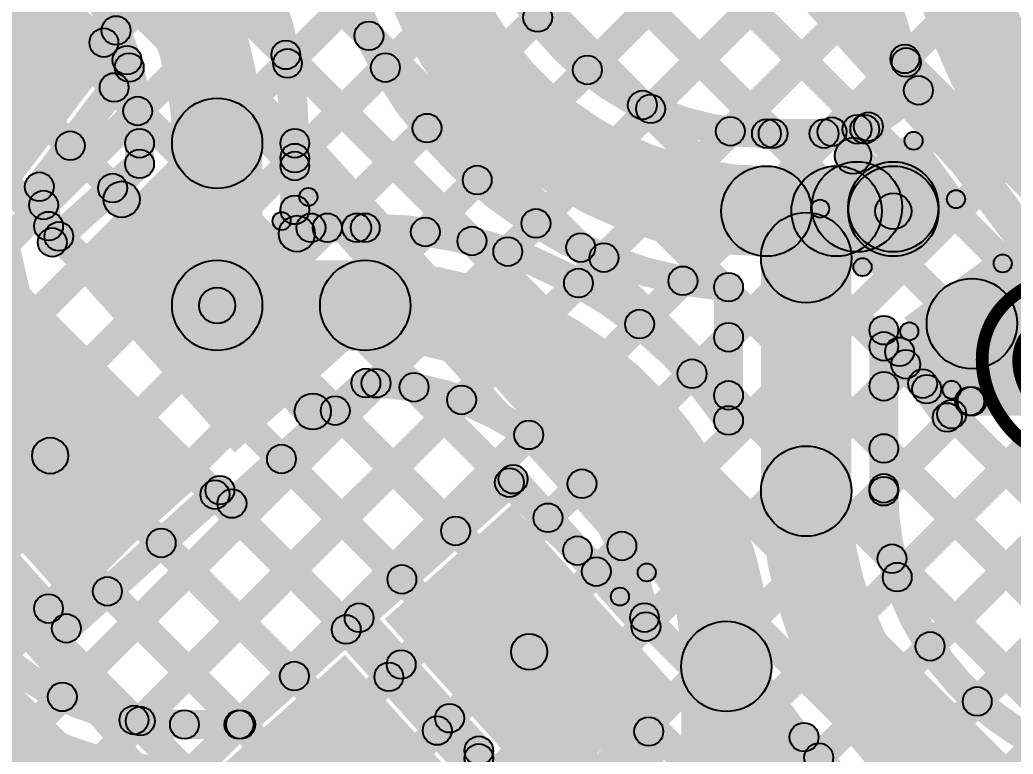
# Model space of a CAD drawing. Header units: millimetres. Extents: x -2.17 to 2.17, y -2.17 to 2.17.
# Drawn here: x 0.7483 to 1.0233, y 0.6659 to 0.8693 of the extents above; entities that cross this region are included whole.
import ezdxf

# ---------------------------------------------------------------- set-up
doc = ezdxf.new("R2010")
doc.units = ezdxf.units.MM
doc.header["$MEASUREMENT"] = 0
for name, color, linetype in [('BottomLayer', 5, 'Continuous'), ('Mechanical2', 216, 'Continuous'), ('TopLayer', 1, 'Continuous'), ('TopOverlay', 2, 'Continuous'), ('TopPaste', 8, 'Continuous'), ('TopSolder', 216, 'Continuous')]:
    doc.layers.add(name, color=color, linetype=linetype)

# ---------------------------------------------------------------- blocks, each defined once
blk = doc.blocks.new('C__0402_25')
at = {"layer": 'TopLayer'}
for points in [[(-0.0275, -0.0125), (-0.0275, 0.0125), (-0.0095, 0.0125), (-0.0095, -0.0125)], [(0.0095, -0.0125), (0.0095, 0.0125), (0.0275, 0.0125), (0.0275, -0.0125)]]:
    blk.add_hatch(color=1, dxfattribs=at).paths.add_polyline_path(points)
at = {"layer": 'TopOverlay'}
h = blk.add_hatch(color=2, dxfattribs=at)
edge = h.paths.add_edge_path()
edge.add_arc((-0.031, 0.016), 0.0025, 0, 360)
h = blk.add_hatch(color=2, dxfattribs=at)
edge = h.paths.add_edge_path()
edge.add_arc((-0.031, 0.016), 0.0025, 0, 360)
for points in [[(-0.031, 0.0135), (-0.031, 0.0185), (-0.011, 0.0185), (-0.011, 0.0135)], [(0.011, 0.0135), (0.011, 0.0185), (0.031, 0.0185), (0.031, 0.0135)], [(-0.0285, -0.016), (-0.0335, -0.016), (-0.0335, 0.016), (-0.0285, 0.016)], [(0.0335, -0.016), (0.0285, -0.016), (0.0285, 0.016), (0.0335, 0.016)], [(-0.031, -0.0185), (-0.031, -0.0135), (-0.011, -0.0135), (-0.011, -0.0185)], [(0.011, -0.0185), (0.011, -0.0135), (0.031, -0.0135), (0.031, -0.0185)]]:
    blk.add_hatch(color=2, dxfattribs=at).paths.add_polyline_path(points)
h = blk.add_hatch(color=2, dxfattribs=at)
edge = h.paths.add_edge_path()
edge.add_arc((-0.011, 0.016), 0.0025, 0, 360)
h = blk.add_hatch(color=2, dxfattribs=at)
edge = h.paths.add_edge_path()
edge.add_arc((0.011, 0.016), 0.0025, 0, 360)
h = blk.add_hatch(color=2, dxfattribs=at)
edge = h.paths.add_edge_path()
edge.add_arc((0.031, 0.016), 0.0025, 0, 360)
h = blk.add_hatch(color=2, dxfattribs=at)
edge = h.paths.add_edge_path()
edge.add_arc((0.031, 0.016), 0.0025, 0, 360)
h = blk.add_hatch(color=2, dxfattribs=at)
edge = h.paths.add_edge_path()
edge.add_arc((-0.031, -0.016), 0.0025, 0, 360)
h = blk.add_hatch(color=2, dxfattribs=at)
edge = h.paths.add_edge_path()
edge.add_arc((-0.031, -0.016), 0.0025, 0, 360)
h = blk.add_hatch(color=2, dxfattribs=at)
edge = h.paths.add_edge_path()
edge.add_arc((-0.011, -0.016), 0.0025, 0, 360)
h = blk.add_hatch(color=2, dxfattribs=at)
edge = h.paths.add_edge_path()
edge.add_arc((0.011, -0.016), 0.0025, 0, 360)
h = blk.add_hatch(color=2, dxfattribs=at)
edge = h.paths.add_edge_path()
edge.add_arc((0.031, -0.016), 0.0025, 0, 360)
h = blk.add_hatch(color=2, dxfattribs=at)
edge = h.paths.add_edge_path()
edge.add_arc((0.031, -0.016), 0.0025, 0, 360)
at = {"layer": 'TopPaste'}
for points in [[(-0.0275, -0.0125), (-0.0275, 0.0125), (-0.0095, 0.0125), (-0.0095, -0.0125)], [(0.0095, -0.0125), (0.0095, 0.0125), (0.0275, 0.0125), (0.0275, -0.0125)]]:
    blk.add_hatch(color=8, dxfattribs=at).paths.add_polyline_path(points)
at = {"layer": 'TopSolder'}
for points in [[(-0.02986, -0.01486), (-0.02986, 0.01486), (-0.00714, 0.01486), (-0.00714, -0.01486)], [(0.00714, -0.01486), (0.00714, 0.01486), (0.02986, 0.01486), (0.02986, -0.01486)]]:
    blk.add_hatch(color=216, dxfattribs=at).paths.add_polyline_path(points)
at = {"layer": 'TopOverlay'}
for centre in [(-0.031, 0.016), (-0.031, 0.016), (-0.011, 0.016), (0.011, 0.016), (0.031, 0.016), (0.031, 0.016), (-0.031, -0.016), (-0.031, -0.016), (-0.011, -0.016), (0.011, -0.016), (0.031, -0.016), (0.031, -0.016)]:
    blk.add_circle(centre, 0.0025, dxfattribs=at)
blk = doc.blocks.new('WS2812B_M____234')
at = {"layer": 'TopLayer'}
for points in [[(-0.09409, 0.05079), (-0.03504, 0.05079), (-0.03504, 0.01142), (-0.09409, 0.01142)], [(0.03504, 0.05079), (0.09409, 0.05079), (0.09409, 0.01142), (0.03504, 0.01142)], [(-0.09409, -0.01142), (-0.03504, -0.01142), (-0.03504, -0.05079), (-0.09409, -0.05079)], [(0.03504, -0.01142), (0.09409, -0.01142), (0.09409, -0.05079), (0.03504, -0.05079)]]:
    blk.add_hatch(color=1, dxfattribs=at).paths.add_polyline_path(points)
at = {"layer": 'TopOverlay'}
for points in [[(0.07, 0.0725), (0.07, 0.0675), (-0.07, 0.0675), (-0.07, 0.0725)], [(-0.0725, -0.06), (-0.0675, -0.06), (-0.0675, -0.07), (-0.0725, -0.07)], [(0.0675, -0.06), (0.0725, -0.06), (0.0725, -0.07), (0.0675, -0.07)], [(0.07, -0.0675), (0.07, -0.0725), (-0.07, -0.0725), (-0.07, -0.0675)]]:
    blk.add_hatch(color=2, dxfattribs=at).paths.add_polyline_path(points)
h = blk.add_hatch(color=2, dxfattribs=at)
edge = h.paths.add_edge_path()
edge.add_arc((-0.07, -0.06), 0.0025, 0, 360)
h = blk.add_hatch(color=2, dxfattribs=at)
edge = h.paths.add_edge_path()
edge.add_arc((0.07, -0.06), 0.0025, 0, 360)
h = blk.add_hatch(color=2, dxfattribs=at)
edge = h.paths.add_edge_path()
edge.add_arc((-0.07, -0.07), 0.0025, 0, 360)
h = blk.add_hatch(color=2, dxfattribs=at)
edge = h.paths.add_edge_path()
edge.add_arc((-0.07, -0.07), 0.0025, 0, 360)
h = blk.add_hatch(color=2, dxfattribs=at)
edge = h.paths.add_edge_path()
edge.add_arc((0.07, -0.07), 0.0025, 0, 360)
h = blk.add_hatch(color=2, dxfattribs=at)
edge = h.paths.add_edge_path()
edge.add_arc((0.07, -0.07), 0.0025, 0, 360)
at = {"layer": 'TopPaste'}
for points in [[(-0.09409, 0.05079), (-0.03504, 0.05079), (-0.03504, 0.01142), (-0.09409, 0.01142)], [(0.03504, 0.05079), (0.09409, 0.05079), (0.09409, 0.01142), (0.03504, 0.01142)], [(-0.09409, -0.01142), (-0.03504, -0.01142), (-0.03504, -0.05079), (-0.09409, -0.05079)], [(0.03504, -0.01142), (0.09409, -0.01142), (0.09409, -0.05079), (0.03504, -0.05079)]]:
    blk.add_hatch(color=8, dxfattribs=at).paths.add_polyline_path(points)
at = {"layer": 'TopSolder'}
for points in [[(-0.09809, 0.05479), (-0.03104, 0.05479), (-0.03104, 0.00742), (-0.09809, 0.00742)], [(0.03104, 0.05479), (0.09809, 0.05479), (0.09809, 0.00742), (0.03104, 0.00742)], [(-0.09809, -0.00742), (-0.03104, -0.00742), (-0.03104, -0.05479), (-0.09809, -0.05479)], [(0.03104, -0.00742), (0.09809, -0.00742), (0.09809, -0.05479), (0.03104, -0.05479)]]:
    blk.add_hatch(color=216, dxfattribs=at).paths.add_polyline_path(points)
at = {"layer": 'TopOverlay'}
for centre in [(-0.07, -0.06), (0.07, -0.06), (-0.07, -0.07), (-0.07, -0.07), (0.07, -0.07), (0.07, -0.07)]:
    blk.add_circle(centre, 0.0025, dxfattribs=at)
blk = doc.blocks.new('WS2812B_M____235')
at = {"layer": 'TopLayer'}
blk.add_hatch(color=1, dxfattribs=at).paths.add_polyline_path([(-0.09409, -0.01142), (-0.03504, -0.01142), (-0.03504, -0.05079), (-0.09409, -0.05079)])
at = {"layer": 'TopPaste'}
blk.add_hatch(color=8, dxfattribs=at).paths.add_polyline_path([(-0.09409, -0.01142), (-0.03504, -0.01142), (-0.03504, -0.05079), (-0.09409, -0.05079)])
at = {"layer": 'TopSolder'}
blk.add_hatch(color=216, dxfattribs=at).paths.add_polyline_path([(-0.09809, -0.00742), (-0.03104, -0.00742), (-0.03104, -0.05479), (-0.09809, -0.05479)])

msp = doc.modelspace()

# ---------------------------------------------------------------- hatches: boundary and pattern name
at = {"layer": 'BottomLayer'}
for points in [[(0.24117, 1.63266), (0.24683, 1.63831), (1.29092, 0.59422), (1.28527, 0.58856)], [(0.24117, 1.60437), (0.24683, 1.61003), (1.26264, 0.59422), (1.25698, 0.58856)], [(0.24117, 1.57609), (0.24683, 1.58174), (1.23436, 0.59422), (1.2287, 0.58856)], [(0.24117, 1.5478), (0.24683, 1.55346), (1.20607, 0.59422), (1.20041, 0.58856)], [(0.24117, 1.51952), (0.24683, 1.52518), (1.17779, 0.59422), (1.17213, 0.58856)], [(0.61089, 0.72494), (0.60523, 0.73059), (1.39961, 1.52497), (1.40527, 1.51931)], [(0.6327, 0.71846), (0.62704, 0.72412), (1.41407, 1.51115), (1.41973, 1.50549)], [(0.24117, 1.49124), (0.24683, 1.49689), (1.1495, 0.59422), (1.14385, 0.58856)], [(0.65047, 0.70795), (0.64481, 0.71361), (1.42853, 1.49732), (1.43419, 1.49166)], [(0.66491, 0.6941), (0.65925, 0.69976), (1.44299, 1.4835), (1.44865, 1.47784)], [(0.24117, 1.46295), (0.24683, 1.46861), (1.12122, 0.59422), (1.11556, 0.58856)], [(0.67607, 0.67698), (0.67041, 0.68263), (1.45745, 1.46967), (1.4631, 1.46401)], [(0.68338, 0.65601), (0.67773, 0.66167), (1.47191, 1.45585), (1.47756, 1.45019)], [(0.68338, 0.65601), (0.67773, 0.66167), (1.47191, 1.45585), (1.47756, 1.45019)], [(0.68242, 0.62676), (0.67676, 0.63242), (1.48637, 1.44202), (1.49202, 1.43636)], [(0.24601, 1.42983), (0.25166, 1.43549), (1.09293, 0.59422), (1.08728, 0.58856)], [(0.6725, 0.58856), (0.66685, 0.59422), (1.50083, 1.4282), (1.50648, 1.42254)], [(0.70079, 0.58856), (0.69513, 0.59422), (1.51528, 1.41437), (1.52094, 1.40871)], [(0.24159, 1.40597), (0.24724, 1.41162), (1.06465, 0.59422), (1.05899, 0.58856)], [(0.21556, 1.40371), (0.22122, 1.40936), (1.03637, 0.59422), (1.03071, 0.58856)], [(0.18867, 1.40231), (0.19433, 1.40797), (1.00808, 0.59422), (1.00242, 0.58856)], [(0.72907, 0.58856), (0.72342, 0.59422), (1.52974, 1.40055), (1.5354, 1.39489)], [(0.75736, 0.58856), (0.7517, 0.59422), (1.5442, 1.38672), (1.54986, 1.38106)], [(0.18867, 1.37403), (0.19433, 1.37969), (0.9798, 0.59422), (0.97414, 0.58856)], [(0.78564, 0.58856), (0.77998, 0.59422), (1.55785, 1.37208), (1.5635, 1.36642)], [(0.81393, 0.58856), (0.80827, 0.59422), (1.57027, 1.35622), (1.57593, 1.35056)], [(0.18867, 1.34575), (0.19433, 1.3514), (0.95151, 0.59422), (0.94586, 0.58856)], [(0.84221, 0.58856), (0.83655, 0.59422), (1.5827, 1.34036), (1.58835, 1.3347)], [(0.18867, 1.31746), (0.19433, 1.32312), (0.92323, 0.59422), (0.91757, 0.58856)], [(0.87049, 0.58856), (0.86484, 0.59422), (1.59512, 1.3245), (1.60078, 1.31884)], [(0.89878, 0.58856), (0.89312, 0.59422), (1.60755, 1.30864), (1.6132, 1.30298)], [(0.18867, 1.28918), (0.19433, 1.29483), (0.89494, 0.59422), (0.88929, 0.58856)], [(0.92706, 0.58856), (0.92141, 0.59422), (1.61997, 1.29278), (1.62563, 1.28713)], [(0.95535, 0.58856), (0.94969, 0.59422), (1.63239, 1.27692), (1.63805, 1.27127)], [(0.18867, 1.26089), (0.19433, 1.26655), (0.86666, 0.59422), (0.861, 0.58856)], [(0.46356, 0.95772), (0.46922, 0.96337), (0.83838, 0.59422), (0.83272, 0.58856)]]:
    msp.add_hatch(color=5, dxfattribs=at).paths.add_polyline_path(points)
at = {"layer": 'TopLayer'}
for points in [[(0.79295, 0.91117), (0.79861, 0.91683), (0.84774, 0.86769), (0.84209, 0.86204)], [(0.71537, 0.90027), (0.72018, 0.90666), (0.78036, 0.86131), (0.77555, 0.85493)], [(0.89447, 0.8671), (0.88882, 0.87276), (0.91544, 0.89938), (0.92109, 0.89372)], [(0.89447, 0.8671), (0.88882, 0.87276), (0.91544, 0.89938), (0.92109, 0.89372)], [(0.90825, 0.85259), (0.90259, 0.85825), (0.94372, 0.89938), (0.94938, 0.89372)], [(0.92575, 0.84181), (0.92009, 0.84746), (0.9726, 0.89998), (0.97826, 0.89432)], [(0.92354, 0.89372), (0.9292, 0.89938), (0.98605, 0.84252), (0.98039, 0.83687)], [(0.95182, 0.89372), (0.95748, 0.89938), (0.99653, 0.86033), (0.99087, 0.85467)], [(0.89673, 0.89224), (0.90239, 0.8979), (0.95968, 0.84061), (0.95402, 0.83495)], [(0.88158, 0.87911), (0.88724, 0.88477), (0.92348, 0.84852), (0.91783, 0.84286)], [(0.94782, 0.83559), (0.94216, 0.84125), (0.98404, 0.88313), (0.9897, 0.87747)], [(0.8252, 0.8544), (0.81955, 0.86006), (0.83775, 0.87825), (0.8434, 0.8726)], [(0.77436, 0.86013), (0.76871, 0.86578), (0.77209, 0.86917), (0.77775, 0.86351)], [(0.81909, 0.85675), (0.82474, 0.86241), (0.87629, 0.81086), (0.87063, 0.8052)], [(0.97598, 0.83546), (0.97032, 0.84112), (0.99049, 0.86129), (0.99615, 0.85564)], [(0.72641, 0.85624), (0.73615, 0.85851), (0.76155, 0.7497), (0.75181, 0.74742)], [(0.75686, 0.82065), (0.75047, 0.82547), (0.77536, 0.85849), (0.78175, 0.85367)], [(0.82724, 0.82815), (0.82158, 0.83381), (0.84665, 0.85888), (0.85231, 0.85322)], [(0.77155, 0.84772), (0.77721, 0.85337), (0.78373, 0.84686), (0.77807, 0.8412)], [(0.98458, 0.83574), (0.97988, 0.84221), (0.99473, 0.853), (0.99943, 0.84653)], [(0.75768, 0.81516), (0.75202, 0.82082), (0.77807, 0.84686), (0.78373, 0.84121)], [(0.83623, 0.80886), (0.83057, 0.81451), (0.85818, 0.84212), (0.86384, 0.83646)], [(0.83623, 0.80886), (0.83057, 0.81451), (0.85818, 0.84212), (0.86384, 0.83646)], [(0.955, 0.83378), (0.955, 0.84178), (0.97094, 0.84178), (0.97094, 0.83378)], [(0.7594, 0.83159), (0.76506, 0.83724), (0.77678, 0.82551), (0.77113, 0.81986)], [(0.78541, 0.8294), (0.77741, 0.8294), (0.77741, 0.83509), (0.78541, 0.83509)], [(0.81541, 0.79018), (0.79041, 0.79018), (0.79041, 0.83509), (0.81541, 0.83509)], [(0.82841, 0.81665), (0.82041, 0.81665), (0.82041, 0.83509), (0.82841, 0.83509)], [(0.97491, 0.82871), (0.983, 0.83459), (0.99417, 0.81922), (0.98608, 0.81334)], [(0.75994, 0.80468), (0.75459, 0.81063), (0.77873, 0.83237), (0.78409, 0.82642)], [(0.82158, 0.82597), (0.82724, 0.83163), (0.84436, 0.81451), (0.8387, 0.80886)], [(0.955, 0.80378), (0.955, 0.82878), (0.97441, 0.82878), (0.97441, 0.80378)], [(0.97441, 0.80378), (0.97441, 0.82878), (0.99013, 0.82878), (0.99013, 0.80378)], [(0.98009, 0.80498), (0.98009, 0.82998), (0.99013, 0.82998), (0.99013, 0.80498)], [(0.86337, 0.80771), (0.85771, 0.81337), (0.87208, 0.82774), (0.87774, 0.82208)], [(0.74977, 0.82215), (0.75756, 0.82397), (0.76116, 0.80857), (0.75337, 0.80675)], [(0.77275, 0.81621), (0.78018, 0.8229), (0.80663, 0.79353), (0.79919, 0.78684)], [(0.82144, 0.81397), (0.82738, 0.81932), (0.83185, 0.81436), (0.82591, 0.80901)], [(0.75339, 0.80931), (0.75905, 0.81497), (0.7619, 0.81211), (0.75624, 0.80646)], [(0.82888, 0.80768), (0.82888, 0.81568), (0.8439, 0.81568), (0.8439, 0.80768)], [(0.88621, 0.80226), (0.88055, 0.80792), (0.88835, 0.81572), (0.89401, 0.81006)], [(0.80626, 0.78647), (0.79956, 0.7939), (0.82162, 0.81376), (0.82832, 0.80633)], [(0.90076, 0.80337), (0.90641, 0.80902), (0.94733, 0.76811), (0.94167, 0.76245)], [(0.90577, 0.79354), (0.90011, 0.7992), (0.90717, 0.80625), (0.91282, 0.8006)], [(0.9785, 0.73872), (0.9535, 0.73872), (0.9535, 0.80339), (0.9785, 0.80339)], [(0.80291, 0.77768), (0.80291, 0.80268), (0.8439, 0.80268), (0.8439, 0.77768)], [(0.92269, 0.78218), (0.91703, 0.78784), (0.92903, 0.79983), (0.93469, 0.79418)], [(1.01187, 0.77265), (1.01187, 0.79765), (1.12746, 0.79765), (1.12746, 0.77265)], [(0.9485, 0.75831), (0.9405, 0.75831), (0.9405, 0.79524), (0.9485, 0.79524)], [(0.79919, 0.78684), (0.80663, 0.79353), (0.83307, 0.76415), (0.82564, 0.75746)], [(0.93722, 0.76843), (0.93157, 0.77409), (0.94167, 0.78419), (0.94733, 0.77853)], [(0.98426, 0.78097), (0.99074, 0.78567), (0.99508, 0.77969), (0.98861, 0.77499)], [(0.9915, 0.73872), (0.9835, 0.73872), (0.9835, 0.78332), (0.9915, 0.78332)], [(0.98467, 0.77602), (0.99033, 0.78168), (1.0022, 0.7698), (0.99654, 0.76415)], [(0.99033, 0.76496), (0.98467, 0.77062), (0.99075, 0.7767), (0.9964, 0.77104)], [(0.76286, 0.67892), (0.75721, 0.68458), (0.84408, 0.77145), (0.84974, 0.7658)], [(0.80968, 0.73232), (0.80433, 0.73827), (0.84141, 0.77166), (0.84676, 0.76571)], [(0.85459, 0.76468), (0.86024, 0.77034), (0.88665, 0.74394), (0.88099, 0.73828)], [(0.99502, 0.76617), (1.00149, 0.77087), (1.0083, 0.7615), (1.00182, 0.7568)], [(1.01187, 0.75965), (1.01187, 0.76765), (1.1159, 0.76765), (1.1159, 0.75965)], [(0.78445, 0.67222), (0.77879, 0.67788), (0.86775, 0.76684), (0.87341, 0.76118)], [(0.99033, 0.73668), (0.98467, 0.74234), (1.00882, 0.76648), (1.01447, 0.76082)], [(0.99402, 0.71209), (0.98837, 0.71775), (1.0371, 0.76648), (1.04276, 0.76082)], [(1.00314, 0.69292), (0.99748, 0.69858), (1.06538, 0.76648), (1.07104, 0.76082)], [(1.00741, 0.75591), (1.00271, 0.76238), (1.00892, 0.7669), (1.01362, 0.76042)], [(1.01617, 0.67767), (1.01052, 0.68333), (1.09367, 0.76648), (1.09933, 0.76082)], [(0.83277, 0.75822), (0.83843, 0.76387), (0.87176, 0.73054), (0.86611, 0.72488)], [(1.00347, 0.75722), (1.00913, 0.76288), (1.10813, 0.66387), (1.10247, 0.65822)], [(0.81178, 0.67127), (0.80612, 0.67692), (0.88634, 0.75714), (0.892, 0.75149)], [(0.71238, 0.74891), (0.71833, 0.75427), (0.76412, 0.70341), (0.75817, 0.69806)], [(0.98467, 0.74774), (0.99033, 0.75339), (1.08067, 0.66305), (1.07501, 0.6574)], [(0.81789, 0.74481), (0.82354, 0.75047), (0.85688, 0.71714), (0.85122, 0.71148)], [(0.8449, 0.70068), (0.83954, 0.70663), (0.88218, 0.74502), (0.88753, 0.73907)], [(0.88188, 0.73937), (0.88783, 0.74472), (0.92459, 0.70389), (0.91865, 0.69853)], [(0.89731, 0.72852), (0.89166, 0.73418), (0.90109, 0.74361), (0.90675, 0.73795)], [(0.71377, 0.73579), (0.71943, 0.74145), (0.7827, 0.67818), (0.77704, 0.67252)], [(0.76382, 0.69776), (0.75847, 0.70371), (0.80098, 0.74199), (0.80633, 0.73604)], [(0.79946, 0.73495), (0.80512, 0.74061), (0.87819, 0.66754), (0.87254, 0.66188)], [(0.80068, 0.73634), (0.80663, 0.74169), (0.80998, 0.73797), (0.80403, 0.73262)], [(0.78458, 0.72155), (0.79024, 0.72721), (0.82711, 0.69033), (0.82146, 0.68468)], [(0.91072, 0.71364), (0.90506, 0.71929), (0.91213, 0.72637), (0.91779, 0.72071)], [(0.89985, 0.71942), (0.90551, 0.72507), (0.92406, 0.70653), (0.9184, 0.70087)], [(0.98693, 0.71719), (0.99259, 0.72285), (1.05012, 0.66531), (1.04447, 0.65966)], [(0.7697, 0.70815), (0.77535, 0.71381), (0.81223, 0.67693), (0.80657, 0.67128)], [(0.74572, 0.69006), (0.74006, 0.69571), (0.75339, 0.70904), (0.75904, 0.70338)], [(0.83925, 0.70098), (0.84519, 0.70633), (0.87833, 0.66953), (0.87239, 0.66417)], [(0.81207, 0.67112), (0.80671, 0.67707), (0.83595, 0.70339), (0.8413, 0.69745)], [(0.83565, 0.69774), (0.8416, 0.7031), (0.87834, 0.66229), (0.8724, 0.65694)], [(0.85327, 0.68447), (0.84761, 0.69013), (0.85103, 0.69355), (0.85669, 0.6879)], [(0.88432, 0.69421), (0.89432, 0.69423), (0.89449, 0.58179), (0.88449, 0.58177)], [(0.9564, 0.61194), (0.9314, 0.61194), (0.9314, 0.69018), (0.9564, 0.69018)], [(0.79385, 0.6701), (0.79385, 0.6781), (0.80939, 0.6781), (0.80939, 0.6701)], [(0.86667, 0.66959), (0.86101, 0.67525), (0.86444, 0.67867), (0.87009, 0.67301)], [(0.90606, 0.65206), (0.9007, 0.65801), (0.91972, 0.67513), (0.92508, 0.66919)], [(0.9264, 0.64979), (0.9184, 0.64979), (0.9184, 0.67216), (0.9264, 0.67216)], [(0.9694, 0.64263), (0.9614, 0.64263), (0.9614, 0.67059), (0.9694, 0.67059)], [(0.87136, 0.66684), (0.87936, 0.66686), (0.87937, 0.65962), (0.87137, 0.65961)], [(0.96823, 0.65801), (0.96257, 0.66367), (0.96665, 0.66775), (0.97231, 0.66209)]]:
    msp.add_hatch(color=1, dxfattribs=at).paths.add_polyline_path(points)
h = msp.add_hatch(color=1, dxfattribs=at)
edge = h.paths.add_edge_path()
edge.add_arc((0.89165, 0.86993), 0.004, 0, 360)
h = msp.add_hatch(color=1, dxfattribs=at)
edge = h.paths.add_edge_path()
edge.add_arc((0.89165, 0.86993), 0.004, 0, 360)
h = msp.add_hatch(color=1, dxfattribs=at)
edge = h.paths.add_edge_path()
edge.add_arc((0.77492, 0.86634), 0.004, 0, 360)
h = msp.add_hatch(color=1, dxfattribs=at)
edge = h.paths.add_edge_path()
edge.add_arc((0.77154, 0.86296), 0.004, 0, 360)
h = msp.add_hatch(color=1, dxfattribs=at)
edge = h.paths.add_edge_path()
edge.add_arc((0.84492, 0.86486), 0.004, 0, 360)
h = msp.add_hatch(color=1, dxfattribs=at)
edge = h.paths.add_edge_path()
edge.add_arc((0.82192, 0.85958), 0.004, 0, 360)
h = msp.add_hatch(color=1, dxfattribs=at)
edge = h.paths.add_edge_path()
edge.add_arc((0.77795, 0.85812), 0.004, 0, 360)
h = msp.add_hatch(color=1, dxfattribs=at)
edge = h.paths.add_edge_path()
edge.add_arc((0.77795, 0.85812), 0.004, 0, 360)
h = msp.add_hatch(color=1, dxfattribs=at)
edge = h.paths.add_edge_path()
edge.add_arc((0.82238, 0.85723), 0.004, 0, 360)
h = msp.add_hatch(color=1, dxfattribs=at)
edge = h.paths.add_edge_path()
edge.add_arc((0.99332, 0.85847), 0.004, 0, 360)
h = msp.add_hatch(color=1, dxfattribs=at)
edge = h.paths.add_edge_path()
edge.add_arc((0.9937, 0.8575), 0.004, 0, 360)
h = msp.add_hatch(color=1, dxfattribs=at)
edge = h.paths.add_edge_path()
edge.add_arc((0.77855, 0.85608), 0.004, 0, 360)
h = msp.add_hatch(color=1, dxfattribs=at)
edge = h.paths.add_edge_path()
edge.add_arc((0.77855, 0.85608), 0.004, 0, 360)
h = msp.add_hatch(color=1, dxfattribs=at)
edge = h.paths.add_edge_path()
edge.add_arc((0.84948, 0.85605), 0.004, 0, 360)
h = msp.add_hatch(color=1, dxfattribs=at)
edge = h.paths.add_edge_path()
edge.add_arc((0.90542, 0.85542), 0.004, 0, 360)
h = msp.add_hatch(color=1, dxfattribs=at)
edge = h.paths.add_edge_path()
edge.add_arc((0.77438, 0.85055), 0.004, 0, 360)
h = msp.add_hatch(color=1, dxfattribs=at)
edge = h.paths.add_edge_path()
edge.add_arc((0.99708, 0.84976), 0.004, 0, 360)
h = msp.add_hatch(color=1, dxfattribs=at)
edge = h.paths.add_edge_path()
edge.add_arc((0.99708, 0.84976), 0.004, 0, 360)
h = msp.add_hatch(color=1, dxfattribs=at)
edge = h.paths.add_edge_path()
edge.add_arc((0.7809, 0.84403), 0.004, 0, 360)
h = msp.add_hatch(color=1, dxfattribs=at)
edge = h.paths.add_edge_path()
edge.add_arc((0.7809, 0.84403), 0.004, 0, 360)
h = msp.add_hatch(color=1, dxfattribs=at)
edge = h.paths.add_edge_path()
edge.add_arc((0.80291, 0.83509), 0.0125, 0, 360)
h = msp.add_hatch(color=1, dxfattribs=at)
edge = h.paths.add_edge_path()
edge.add_arc((0.80291, 0.83509), 0.0125, 0, 360)
h = msp.add_hatch(color=1, dxfattribs=at)
edge = h.paths.add_edge_path()
edge.add_arc((0.92066, 0.84569), 0.004, 0, 360)
h = msp.add_hatch(color=1, dxfattribs=at)
edge = h.paths.add_edge_path()
edge.add_arc((0.92292, 0.84463), 0.004, 0, 360)
h = msp.add_hatch(color=1, dxfattribs=at)
edge = h.paths.add_edge_path()
edge.add_arc((0.86101, 0.83929), 0.004, 0, 360)
h = msp.add_hatch(color=1, dxfattribs=at)
edge = h.paths.add_edge_path()
edge.add_arc((0.86101, 0.83929), 0.004, 0, 360)
h = msp.add_hatch(color=1, dxfattribs=at)
edge = h.paths.add_edge_path()
edge.add_arc((0.94499, 0.83842), 0.004, 0, 360)
h = msp.add_hatch(color=1, dxfattribs=at)
edge = h.paths.add_edge_path()
edge.add_arc((0.955, 0.83778), 0.004, 0, 360)
h = msp.add_hatch(color=1, dxfattribs=at)
edge = h.paths.add_edge_path()
edge.add_arc((0.955, 0.83778), 0.004, 0, 360)
h = msp.add_hatch(color=1, dxfattribs=at)
edge = h.paths.add_edge_path()
edge.add_arc((0.95685, 0.83778), 0.004, 0, 360)
h = msp.add_hatch(color=1, dxfattribs=at)
edge = h.paths.add_edge_path()
edge.add_arc((0.97094, 0.83778), 0.004, 0, 360)
h = msp.add_hatch(color=1, dxfattribs=at)
edge = h.paths.add_edge_path()
edge.add_arc((0.97094, 0.83778), 0.004, 0, 360)
h = msp.add_hatch(color=1, dxfattribs=at)
edge = h.paths.add_edge_path()
edge.add_arc((0.97315, 0.83829), 0.004, 0, 360)
h = msp.add_hatch(color=1, dxfattribs=at)
edge = h.paths.add_edge_path()
edge.add_arc((0.98009, 0.83898), 0.004, 0, 360)
h = msp.add_hatch(color=1, dxfattribs=at)
edge = h.paths.add_edge_path()
edge.add_arc((0.98223, 0.83898), 0.004, 0, 360)
h = msp.add_hatch(color=1, dxfattribs=at)
edge = h.paths.add_edge_path()
edge.add_arc((0.98322, 0.83969), 0.004, 0, 360)
h = msp.add_hatch(color=1, dxfattribs=at)
edge = h.paths.add_edge_path()
edge.add_arc((0.78141, 0.83509), 0.004, 0, 360)
h = msp.add_hatch(color=1, dxfattribs=at)
edge = h.paths.add_edge_path()
edge.add_arc((0.78141, 0.83509), 0.004, 0, 360)
h = msp.add_hatch(color=1, dxfattribs=at)
edge = h.paths.add_edge_path()
edge.add_arc((0.82441, 0.83509), 0.004, 0, 360)
h = msp.add_hatch(color=1, dxfattribs=at)
edge = h.paths.add_edge_path()
edge.add_arc((0.82441, 0.83509), 0.004, 0, 360)
h = msp.add_hatch(color=1, dxfattribs=at)
edge = h.paths.add_edge_path()
edge.add_arc((0.76223, 0.83442), 0.004, 0, 360)
h = msp.add_hatch(color=1, dxfattribs=at)
edge = h.paths.add_edge_path()
edge.add_arc((0.97896, 0.83165), 0.005, 0, 360)
h = msp.add_hatch(color=1, dxfattribs=at)
edge = h.paths.add_edge_path()
edge.add_arc((0.78141, 0.8294), 0.004, 0, 360)
h = msp.add_hatch(color=1, dxfattribs=at)
edge = h.paths.add_edge_path()
edge.add_arc((0.78141, 0.8294), 0.004, 0, 360)
h = msp.add_hatch(color=1, dxfattribs=at)
edge = h.paths.add_edge_path()
edge.add_arc((0.82441, 0.83098), 0.004, 0, 360)
h = msp.add_hatch(color=1, dxfattribs=at)
edge = h.paths.add_edge_path()
edge.add_arc((0.82441, 0.8288), 0.004, 0, 360)
h = msp.add_hatch(color=1, dxfattribs=at)
edge = h.paths.add_edge_path()
edge.add_arc((0.87491, 0.82491), 0.004, 0, 360)
h = msp.add_hatch(color=1, dxfattribs=at)
edge = h.paths.add_edge_path()
edge.add_arc((0.955, 0.81628), 0.0125, 0, 360)
h = msp.add_hatch(color=1, dxfattribs=at)
edge = h.paths.add_edge_path()
edge.add_arc((0.955, 0.81628), 0.0125, 0, 360)
h = msp.add_hatch(color=1, dxfattribs=at)
edge = h.paths.add_edge_path()
edge.add_arc((0.97441, 0.81628), 0.0125, 0, 360)
h = msp.add_hatch(color=1, dxfattribs=at)
edge = h.paths.add_edge_path()
edge.add_arc((0.97441, 0.81628), 0.0125, 0, 360)
h = msp.add_hatch(color=1, dxfattribs=at)
edge = h.paths.add_edge_path()
edge.add_arc((0.97441, 0.81628), 0.0125, 0, 360)
h = msp.add_hatch(color=1, dxfattribs=at)
edge = h.paths.add_edge_path()
edge.add_arc((0.97441, 0.81628), 0.0125, 0, 360)
h = msp.add_hatch(color=1, dxfattribs=at)
edge = h.paths.add_edge_path()
edge.add_arc((0.98009, 0.81748), 0.0125, 0, 360)
h = msp.add_hatch(color=1, dxfattribs=at)
edge = h.paths.add_edge_path()
edge.add_arc((0.98009, 0.81748), 0.0125, 0, 360)
h = msp.add_hatch(color=1, dxfattribs=at)
edge = h.paths.add_edge_path()
edge.add_arc((0.99013, 0.81748), 0.0125, 0, 360)
h = msp.add_hatch(color=1, dxfattribs=at)
edge = h.paths.add_edge_path()
edge.add_arc((0.99013, 0.81628), 0.0125, 0, 360)
h = msp.add_hatch(color=1, dxfattribs=at)
edge = h.paths.add_edge_path()
edge.add_arc((0.75367, 0.82306), 0.004, 0, 360)
h = msp.add_hatch(color=1, dxfattribs=at)
edge = h.paths.add_edge_path()
edge.add_arc((0.75367, 0.82306), 0.004, 0, 360)
h = msp.add_hatch(color=1, dxfattribs=at)
edge = h.paths.add_edge_path()
edge.add_arc((0.77396, 0.82269), 0.004, 0, 360)
h = msp.add_hatch(color=1, dxfattribs=at)
edge = h.paths.add_edge_path()
edge.add_arc((0.77646, 0.81956), 0.005, 0, 360)
h = msp.add_hatch(color=1, dxfattribs=at)
edge = h.paths.add_edge_path()
edge.add_arc((0.75485, 0.81799), 0.004, 0, 360)
h = msp.add_hatch(color=1, dxfattribs=at)
edge = h.paths.add_edge_path()
edge.add_arc((0.82441, 0.81665), 0.004, 0, 360)
h = msp.add_hatch(color=1, dxfattribs=at)
edge = h.paths.add_edge_path()
edge.add_arc((0.82441, 0.81665), 0.004, 0, 360)
h = msp.add_hatch(color=1, dxfattribs=at)
edge = h.paths.add_edge_path()
edge.add_arc((0.99013, 0.81628), 0.005, 0, 360)
h = msp.add_hatch(color=1, dxfattribs=at)
edge = h.paths.add_edge_path()
edge.add_arc((0.89118, 0.81289), 0.004, 0, 360)
h = msp.add_hatch(color=1, dxfattribs=at)
edge = h.paths.add_edge_path()
edge.add_arc((0.75622, 0.81214), 0.004, 0, 360)
h = msp.add_hatch(color=1, dxfattribs=at)
edge = h.paths.add_edge_path()
edge.add_arc((0.82497, 0.81005), 0.005, 0, 360)
h = msp.add_hatch(color=1, dxfattribs=at)
edge = h.paths.add_edge_path()
edge.add_arc((0.82888, 0.81168), 0.004, 0, 360)
h = msp.add_hatch(color=1, dxfattribs=at)
edge = h.paths.add_edge_path()
edge.add_arc((0.82888, 0.81168), 0.004, 0, 360)
h = msp.add_hatch(color=1, dxfattribs=at)
edge = h.paths.add_edge_path()
edge.add_arc((0.8334, 0.81168), 0.004, 0, 360)
h = msp.add_hatch(color=1, dxfattribs=at)
edge = h.paths.add_edge_path()
edge.add_arc((0.8334, 0.81168), 0.004, 0, 360)
h = msp.add_hatch(color=1, dxfattribs=at)
edge = h.paths.add_edge_path()
edge.add_arc((0.84153, 0.81168), 0.004, 0, 360)
h = msp.add_hatch(color=1, dxfattribs=at)
edge = h.paths.add_edge_path()
edge.add_arc((0.8439, 0.81168), 0.004, 0, 360)
h = msp.add_hatch(color=1, dxfattribs=at)
edge = h.paths.add_edge_path()
edge.add_arc((0.8439, 0.81168), 0.004, 0, 360)
h = msp.add_hatch(color=1, dxfattribs=at)
edge = h.paths.add_edge_path()
edge.add_arc((0.86054, 0.81054), 0.004, 0, 360)
h = msp.add_hatch(color=1, dxfattribs=at)
edge = h.paths.add_edge_path()
edge.add_arc((0.966, 0.80339), 0.0125, 0, 360)
h = msp.add_hatch(color=1, dxfattribs=at)
edge = h.paths.add_edge_path()
edge.add_arc((0.966, 0.80339), 0.0125, 0, 360)
h = msp.add_hatch(color=1, dxfattribs=at)
edge = h.paths.add_edge_path()
edge.add_arc((0.75726, 0.80766), 0.004, 0, 360)
h = msp.add_hatch(color=1, dxfattribs=at)
edge = h.paths.add_edge_path()
edge.add_arc((0.75726, 0.80766), 0.004, 0, 360)
h = msp.add_hatch(color=1, dxfattribs=at)
edge = h.paths.add_edge_path()
edge.add_arc((0.75907, 0.80929), 0.004, 0, 360)
h = msp.add_hatch(color=1, dxfattribs=at)
edge = h.paths.add_edge_path()
edge.add_arc((0.87346, 0.80803), 0.004, 0, 360)
h = msp.add_hatch(color=1, dxfattribs=at)
edge = h.paths.add_edge_path()
edge.add_arc((0.88338, 0.80509), 0.004, 0, 360)
h = msp.add_hatch(color=1, dxfattribs=at)
edge = h.paths.add_edge_path()
edge.add_arc((0.90358, 0.8062), 0.004, 0, 360)
h = msp.add_hatch(color=1, dxfattribs=at)
edge = h.paths.add_edge_path()
edge.add_arc((0.90999, 0.80342), 0.004, 0, 360)
h = msp.add_hatch(color=1, dxfattribs=at)
edge = h.paths.add_edge_path()
edge.add_arc((0.80291, 0.79018), 0.0125, 0, 360)
h = msp.add_hatch(color=1, dxfattribs=at)
edge = h.paths.add_edge_path()
edge.add_arc((0.80291, 0.79018), 0.0125, 0, 360)
h = msp.add_hatch(color=1, dxfattribs=at)
edge = h.paths.add_edge_path()
edge.add_arc((0.8439, 0.79018), 0.0125, 0, 360)
h = msp.add_hatch(color=1, dxfattribs=at)
edge = h.paths.add_edge_path()
edge.add_arc((0.8439, 0.79018), 0.0125, 0, 360)
h = msp.add_hatch(color=1, dxfattribs=at)
edge = h.paths.add_edge_path()
edge.add_arc((0.90294, 0.79637), 0.004, 0, 360)
h = msp.add_hatch(color=1, dxfattribs=at)
edge = h.paths.add_edge_path()
edge.add_arc((0.93186, 0.797), 0.004, 0, 360)
h = msp.add_hatch(color=1, dxfattribs=at)
edge = h.paths.add_edge_path()
edge.add_arc((0.9445, 0.79524), 0.004, 0, 360)
h = msp.add_hatch(color=1, dxfattribs=at)
edge = h.paths.add_edge_path()
edge.add_arc((0.9445, 0.79524), 0.004, 0, 360)
h = msp.add_hatch(color=1, dxfattribs=at)
edge = h.paths.add_edge_path()
edge.add_arc((1.01187, 0.78515), 0.0125, 0, 360)
h = msp.add_hatch(color=1, dxfattribs=at)
edge = h.paths.add_edge_path()
edge.add_arc((0.80291, 0.79018), 0.005, 0, 360)
h = msp.add_hatch(color=1, dxfattribs=at)
edge = h.paths.add_edge_path()
edge.add_arc((0.80291, 0.79018), 0.005, 0, 360)
h = msp.add_hatch(color=1, dxfattribs=at)
edge = h.paths.add_edge_path()
edge.add_arc((0.80291, 0.79018), 0.005, 0, 360)
h = msp.add_hatch(color=1, dxfattribs=at)
edge = h.paths.add_edge_path()
edge.add_arc((0.91986, 0.78501), 0.004, 0, 360)
h = msp.add_hatch(color=1, dxfattribs=at)
edge = h.paths.add_edge_path()
edge.add_arc((0.9875, 0.78332), 0.004, 0, 360)
h = msp.add_hatch(color=1, dxfattribs=at)
edge = h.paths.add_edge_path()
edge.add_arc((0.9875, 0.78332), 0.004, 0, 360)
h = msp.add_hatch(color=1, dxfattribs=at)
edge = h.paths.add_edge_path()
edge.add_arc((0.9445, 0.78136), 0.004, 0, 360)
h = msp.add_hatch(color=1, dxfattribs=at)
edge = h.paths.add_edge_path()
edge.add_arc((0.9875, 0.77885), 0.004, 0, 360)
h = msp.add_hatch(color=1, dxfattribs=at)
edge = h.paths.add_edge_path()
edge.add_arc((0.99184, 0.77734), 0.004, 0, 360)
h = msp.add_hatch(color=1, dxfattribs=at)
edge = h.paths.add_edge_path()
edge.add_arc((0.99184, 0.77734), 0.004, 0, 360)
h = msp.add_hatch(color=1, dxfattribs=at)
edge = h.paths.add_edge_path()
edge.add_arc((0.99357, 0.77387), 0.004, 0, 360)
h = msp.add_hatch(color=1, dxfattribs=at)
edge = h.paths.add_edge_path()
edge.add_arc((0.9344, 0.77126), 0.004, 0, 360)
h = msp.add_hatch(color=1, dxfattribs=at)
edge = h.paths.add_edge_path()
edge.add_arc((0.84408, 0.76868), 0.004, 0, 360)
h = msp.add_hatch(color=1, dxfattribs=at)
edge = h.paths.add_edge_path()
edge.add_arc((0.84408, 0.76868), 0.004, 0, 360)
h = msp.add_hatch(color=1, dxfattribs=at)
edge = h.paths.add_edge_path()
edge.add_arc((0.84691, 0.76863), 0.004, 0, 360)
h = msp.add_hatch(color=1, dxfattribs=at)
edge = h.paths.add_edge_path()
edge.add_arc((0.85742, 0.76751), 0.004, 0, 360)
h = msp.add_hatch(color=1, dxfattribs=at)
edge = h.paths.add_edge_path()
edge.add_arc((0.9875, 0.76779), 0.004, 0, 360)
h = msp.add_hatch(color=1, dxfattribs=at)
edge = h.paths.add_edge_path()
edge.add_arc((0.99825, 0.76852), 0.004, 0, 360)
h = msp.add_hatch(color=1, dxfattribs=at)
edge = h.paths.add_edge_path()
edge.add_arc((0.99825, 0.76852), 0.004, 0, 360)
h = msp.add_hatch(color=1, dxfattribs=at)
edge = h.paths.add_edge_path()
edge.add_arc((0.99937, 0.76698), 0.004, 0, 360)
h = msp.add_hatch(color=1, dxfattribs=at)
edge = h.paths.add_edge_path()
edge.add_arc((0.87058, 0.76401), 0.004, 0, 360)
h = msp.add_hatch(color=1, dxfattribs=at)
edge = h.paths.add_edge_path()
edge.add_arc((0.9445, 0.76528), 0.004, 0, 360)
h = msp.add_hatch(color=1, dxfattribs=at)
edge = h.paths.add_edge_path()
edge.add_arc((1.01127, 0.76366), 0.004, 0, 360)
h = msp.add_hatch(color=1, dxfattribs=at)
edge = h.paths.add_edge_path()
edge.add_arc((1.01164, 0.76365), 0.004, 0, 360)
h = msp.add_hatch(color=1, dxfattribs=at)
edge = h.paths.add_edge_path()
edge.add_arc((1.01187, 0.76365), 0.004, 0, 360)
h = msp.add_hatch(color=1, dxfattribs=at)
edge = h.paths.add_edge_path()
edge.add_arc((0.82936, 0.76081), 0.005, 0, 360)
h = msp.add_hatch(color=1, dxfattribs=at)
edge = h.paths.add_edge_path()
edge.add_arc((0.8356, 0.76104), 0.004, 0, 360)
h = msp.add_hatch(color=1, dxfattribs=at)
edge = h.paths.add_edge_path()
edge.add_arc((0.9445, 0.75831), 0.004, 0, 360)
h = msp.add_hatch(color=1, dxfattribs=at)
edge = h.paths.add_edge_path()
edge.add_arc((0.9445, 0.75831), 0.004, 0, 360)
h = msp.add_hatch(color=1, dxfattribs=at)
edge = h.paths.add_edge_path()
edge.add_arc((1.00506, 0.75915), 0.004, 0, 360)
h = msp.add_hatch(color=1, dxfattribs=at)
edge = h.paths.add_edge_path()
edge.add_arc((1.00506, 0.75915), 0.004, 0, 360)
h = msp.add_hatch(color=1, dxfattribs=at)
edge = h.paths.add_edge_path()
edge.add_arc((1.0063, 0.76005), 0.004, 0, 360)
h = msp.add_hatch(color=1, dxfattribs=at)
edge = h.paths.add_edge_path()
edge.add_arc((0.88917, 0.75432), 0.004, 0, 360)
h = msp.add_hatch(color=1, dxfattribs=at)
edge = h.paths.add_edge_path()
edge.add_arc((0.75668, 0.74856), 0.005, 0, 360)
h = msp.add_hatch(color=1, dxfattribs=at)
edge = h.paths.add_edge_path()
edge.add_arc((0.9875, 0.75056), 0.004, 0, 360)
h = msp.add_hatch(color=1, dxfattribs=at)
edge = h.paths.add_edge_path()
edge.add_arc((0.82071, 0.74764), 0.004, 0, 360)
h = msp.add_hatch(color=1, dxfattribs=at)
edge = h.paths.add_edge_path()
edge.add_arc((0.966, 0.73872), 0.0125, 0, 360)
h = msp.add_hatch(color=1, dxfattribs=at)
edge = h.paths.add_edge_path()
edge.add_arc((0.966, 0.73872), 0.0125, 0, 360)
h = msp.add_hatch(color=1, dxfattribs=at)
edge = h.paths.add_edge_path()
edge.add_arc((0.88485, 0.74204), 0.004, 0, 360)
h = msp.add_hatch(color=1, dxfattribs=at)
edge = h.paths.add_edge_path()
edge.add_arc((0.88485, 0.74204), 0.004, 0, 360)
h = msp.add_hatch(color=1, dxfattribs=at)
edge = h.paths.add_edge_path()
edge.add_arc((0.80366, 0.73901), 0.004, 0, 360)
h = msp.add_hatch(color=1, dxfattribs=at)
edge = h.paths.add_edge_path()
edge.add_arc((0.80366, 0.73901), 0.004, 0, 360)
h = msp.add_hatch(color=1, dxfattribs=at)
edge = h.paths.add_edge_path()
edge.add_arc((0.88382, 0.74111), 0.004, 0, 360)
h = msp.add_hatch(color=1, dxfattribs=at)
edge = h.paths.add_edge_path()
edge.add_arc((0.90392, 0.74078), 0.004, 0, 360)
h = msp.add_hatch(color=1, dxfattribs=at)
edge = h.paths.add_edge_path()
edge.add_arc((0.9875, 0.73951), 0.004, 0, 360)
h = msp.add_hatch(color=1, dxfattribs=at)
edge = h.paths.add_edge_path()
edge.add_arc((0.9875, 0.73872), 0.004, 0, 360)
h = msp.add_hatch(color=1, dxfattribs=at)
edge = h.paths.add_edge_path()
edge.add_arc((0.9875, 0.73872), 0.004, 0, 360)
h = msp.add_hatch(color=1, dxfattribs=at)
edge = h.paths.add_edge_path()
edge.add_arc((0.80229, 0.73778), 0.004, 0, 360)
h = msp.add_hatch(color=1, dxfattribs=at)
edge = h.paths.add_edge_path()
edge.add_arc((0.807, 0.7353), 0.004, 0, 360)
h = msp.add_hatch(color=1, dxfattribs=at)
edge = h.paths.add_edge_path()
edge.add_arc((0.807, 0.7353), 0.004, 0, 360)
h = msp.add_hatch(color=1, dxfattribs=at)
edge = h.paths.add_edge_path()
edge.add_arc((0.89449, 0.73135), 0.004, 0, 360)
h = msp.add_hatch(color=1, dxfattribs=at)
edge = h.paths.add_edge_path()
edge.add_arc((0.86893, 0.72771), 0.004, 0, 360)
h = msp.add_hatch(color=1, dxfattribs=at)
edge = h.paths.add_edge_path()
edge.add_arc((0.78741, 0.72438), 0.004, 0, 360)
h = msp.add_hatch(color=1, dxfattribs=at)
edge = h.paths.add_edge_path()
edge.add_arc((0.90268, 0.72225), 0.004, 0, 360)
h = msp.add_hatch(color=1, dxfattribs=at)
edge = h.paths.add_edge_path()
edge.add_arc((0.91496, 0.72354), 0.004, 0, 360)
h = msp.add_hatch(color=1, dxfattribs=at)
edge = h.paths.add_edge_path()
edge.add_arc((0.98976, 0.72002), 0.004, 0, 360)
h = msp.add_hatch(color=1, dxfattribs=at)
edge = h.paths.add_edge_path()
edge.add_arc((0.85405, 0.71431), 0.004, 0, 360)
h = msp.add_hatch(color=1, dxfattribs=at)
edge = h.paths.add_edge_path()
edge.add_arc((0.90789, 0.71646), 0.004, 0, 360)
h = msp.add_hatch(color=1, dxfattribs=at)
edge = h.paths.add_edge_path()
edge.add_arc((0.9912, 0.71492), 0.004, 0, 360)
h = msp.add_hatch(color=1, dxfattribs=at)
edge = h.paths.add_edge_path()
edge.add_arc((0.77252, 0.71098), 0.004, 0, 360)
h = msp.add_hatch(color=1, dxfattribs=at)
edge = h.paths.add_edge_path()
edge.add_arc((0.75621, 0.70621), 0.004, 0, 360)
h = msp.add_hatch(color=1, dxfattribs=at)
edge = h.paths.add_edge_path()
edge.add_arc((0.84222, 0.70366), 0.004, 0, 360)
h = msp.add_hatch(color=1, dxfattribs=at)
edge = h.paths.add_edge_path()
edge.add_arc((0.84222, 0.70366), 0.004, 0, 360)
h = msp.add_hatch(color=1, dxfattribs=at)
edge = h.paths.add_edge_path()
edge.add_arc((0.92123, 0.7037), 0.004, 0, 360)
h = msp.add_hatch(color=1, dxfattribs=at)
edge = h.paths.add_edge_path()
edge.add_arc((0.76115, 0.70073), 0.004, 0, 360)
h = msp.add_hatch(color=1, dxfattribs=at)
edge = h.paths.add_edge_path()
edge.add_arc((0.76115, 0.70073), 0.004, 0, 360)
h = msp.add_hatch(color=1, dxfattribs=at)
edge = h.paths.add_edge_path()
edge.add_arc((0.83863, 0.70042), 0.004, 0, 360)
h = msp.add_hatch(color=1, dxfattribs=at)
edge = h.paths.add_edge_path()
edge.add_arc((0.83863, 0.70042), 0.004, 0, 360)
h = msp.add_hatch(color=1, dxfattribs=at)
edge = h.paths.add_edge_path()
edge.add_arc((0.92162, 0.70121), 0.004, 0, 360)
h = msp.add_hatch(color=1, dxfattribs=at)
edge = h.paths.add_edge_path()
edge.add_arc((0.92162, 0.70121), 0.004, 0, 360)
h = msp.add_hatch(color=1, dxfattribs=at)
edge = h.paths.add_edge_path()
edge.add_arc((0.9439, 0.69018), 0.0125, 0, 360)
h = msp.add_hatch(color=1, dxfattribs=at)
edge = h.paths.add_edge_path()
edge.add_arc((0.9439, 0.69018), 0.0125, 0, 360)
h = msp.add_hatch(color=1, dxfattribs=at)
edge = h.paths.add_edge_path()
edge.add_arc((0.88932, 0.69422), 0.005, 0, 360)
h = msp.add_hatch(color=1, dxfattribs=at)
edge = h.paths.add_edge_path()
edge.add_arc((1.00031, 0.69575), 0.004, 0, 360)
h = msp.add_hatch(color=1, dxfattribs=at)
edge = h.paths.add_edge_path()
edge.add_arc((0.85386, 0.69072), 0.004, 0, 360)
h = msp.add_hatch(color=1, dxfattribs=at)
edge = h.paths.add_edge_path()
edge.add_arc((0.82428, 0.68751), 0.004, 0, 360)
h = msp.add_hatch(color=1, dxfattribs=at)
edge = h.paths.add_edge_path()
edge.add_arc((0.85044, 0.6873), 0.004, 0, 360)
h = msp.add_hatch(color=1, dxfattribs=at)
edge = h.paths.add_edge_path()
edge.add_arc((0.76004, 0.68175), 0.004, 0, 360)
h = msp.add_hatch(color=1, dxfattribs=at)
edge = h.paths.add_edge_path()
edge.add_arc((1.01335, 0.6805), 0.004, 0, 360)
h = msp.add_hatch(color=1, dxfattribs=at)
edge = h.paths.add_edge_path()
edge.add_arc((0.77987, 0.67535), 0.004, 0, 360)
h = msp.add_hatch(color=1, dxfattribs=at)
edge = h.paths.add_edge_path()
edge.add_arc((0.86726, 0.67584), 0.004, 0, 360)
h = msp.add_hatch(color=1, dxfattribs=at)
edge = h.paths.add_edge_path()
edge.add_arc((0.78162, 0.67505), 0.004, 0, 360)
h = msp.add_hatch(color=1, dxfattribs=at)
edge = h.paths.add_edge_path()
edge.add_arc((0.79385, 0.6741), 0.004, 0, 360)
h = msp.add_hatch(color=1, dxfattribs=at)
edge = h.paths.add_edge_path()
edge.add_arc((0.79385, 0.6741), 0.004, 0, 360)
h = msp.add_hatch(color=1, dxfattribs=at)
edge = h.paths.add_edge_path()
edge.add_arc((0.80895, 0.6741), 0.004, 0, 360)
h = msp.add_hatch(color=1, dxfattribs=at)
edge = h.paths.add_edge_path()
edge.add_arc((0.80939, 0.6741), 0.004, 0, 360)
h = msp.add_hatch(color=1, dxfattribs=at)
edge = h.paths.add_edge_path()
edge.add_arc((0.80939, 0.6741), 0.004, 0, 360)
h = msp.add_hatch(color=1, dxfattribs=at)
edge = h.paths.add_edge_path()
edge.add_arc((0.8094, 0.6741), 0.004, 0, 360)
h = msp.add_hatch(color=1, dxfattribs=at)
edge = h.paths.add_edge_path()
edge.add_arc((0.86384, 0.67242), 0.004, 0, 360)
h = msp.add_hatch(color=1, dxfattribs=at)
edge = h.paths.add_edge_path()
edge.add_arc((0.9224, 0.67216), 0.004, 0, 360)
h = msp.add_hatch(color=1, dxfattribs=at)
edge = h.paths.add_edge_path()
edge.add_arc((0.9224, 0.67216), 0.004, 0, 360)
h = msp.add_hatch(color=1, dxfattribs=at)
edge = h.paths.add_edge_path()
edge.add_arc((0.9654, 0.67059), 0.004, 0, 360)
h = msp.add_hatch(color=1, dxfattribs=at)
edge = h.paths.add_edge_path()
edge.add_arc((0.9654, 0.67059), 0.004, 0, 360)
h = msp.add_hatch(color=1, dxfattribs=at)
edge = h.paths.add_edge_path()
edge.add_arc((0.87536, 0.66685), 0.004, 0, 360)
h = msp.add_hatch(color=1, dxfattribs=at)
edge = h.paths.add_edge_path()
edge.add_arc((0.87536, 0.66685), 0.004, 0, 360)
h = msp.add_hatch(color=1, dxfattribs=at)
edge = h.paths.add_edge_path()
edge.add_arc((0.87536, 0.66471), 0.004, 0, 360)
h = msp.add_hatch(color=1, dxfattribs=at)
edge = h.paths.add_edge_path()
edge.add_arc((0.96948, 0.66492), 0.004, 0, 360)

# ---------------------------------------------------------------- linework, layer by layer
at = {"layer": 'Mechanical2', "const_width": 0.01}
for points in [[(2.16535, 0.001, 1), (-2.16535, 0.001, 1)], [(2.08135, -0.01, 1), (-2.04935, -0.01, 1)], [(1.84055, 0.001, 1), (-1.84055, 0.001, 1)], [(1.6437, 0.001, 1), (-1.6437, 0.001, 1)], [(1.50394, 0, 1), (-1.50394, 0, 1)], [(1.30709, 0.001, 1), (-1.30709, 0.001, 1)], [(1.17323, 0.001, 1), (-1.17323, 0.001, 1)], [(0.97638, 0.001, 1), (-0.97638, 0.001, 1)], [(0.84252, 0.001, 1), (-0.84252, 0.001, 1)]]:
    msp.add_lwpolyline(points, format="xyb", close=True, dxfattribs=at)
at = {"layer": 'TopLayer'}
for points, const_width in [([(0.70291, 0.93509, -0.414214), (0.80291, 0.83509)], 0.025), ([(0.955, 0.81628, -0.414214), (0.855, 0.91628)], 0.025), ([(1.11761, 0.7951, -0.414214), (1.00566, 0.90705)], 0.025), ([(0.70291, 0.91359, -0.329446), (0.77795, 0.85812)], 0.008), ([(0.79521, 0.9141, -0.178865), (0.82441, 0.83509)], 0.008), ([(0.9445, 0.79524, -0.379768), (0.83356, 0.91233)], 0.008), ([(0.955, 0.83778, -0.382712), (0.87696, 0.90776)], 0.008), ([(0.99708, 0.84976, -0.096364), (0.9844, 0.89913)], 0.008), ([(0.77855, 0.85608, -0.067782), (0.78141, 0.83509)], 0.008), ([(0.97094, 0.83778, -0.06506), (0.98009, 0.83898)], 0.008), ([(0.966, 0.80339, -0.297305), (0.97441, 0.81628)], 0.025), ([(0.97441, 0.81628, -0.10409), (0.98009, 0.81748)], 0.025), ([(0.8439, 0.81168, -0.248829), (0.9445, 0.75831)], 0.008), ([(0.8439, 0.79018, -0.414214), (0.9439, 0.69018)], 0.025), ([(0.99825, 0.76852, -0.12886), (0.99184, 0.77734)], 0.008), ([(0.84408, 0.76868, -0.372851), (0.92162, 0.70121)], 0.008), ([(0.79385, 0.6526, -0.414214), (0.69385, 0.7526)], 0.025), ([(0.79385, 0.6741, -0.410473), (0.71535, 0.75159)], 0.008), ([(1.066, 0.63872, -0.414214), (0.966, 0.73872)], 0.025), ([(1.066, 0.66022, -0.414214), (0.9875, 0.73872)], 0.008), ([(1.066, 0.61722, -0.248829), (0.9654, 0.67059)], 0.008)]:
    msp.add_lwpolyline(points, format="xyb", dxfattribs=dict(at, const_width=const_width))
for centre, radius in [((0.89165, 0.86993), 0.004), ((0.89165, 0.86993), 0.004), ((0.77492, 0.86634), 0.004), ((0.77154, 0.86296), 0.004), ((0.84492, 0.86486), 0.004), ((0.82192, 0.85958), 0.004), ((0.77795, 0.85812), 0.004), ((0.77795, 0.85812), 0.004), ((0.82238, 0.85723), 0.004), ((0.99332, 0.85847), 0.004), ((0.9937, 0.8575), 0.004), ((0.77855, 0.85608), 0.004), ((0.77855, 0.85608), 0.004), ((0.84948, 0.85605), 0.004), ((0.90542, 0.85542), 0.004), ((0.77438, 0.85055), 0.004), ((0.99708, 0.84976), 0.004), ((0.99708, 0.84976), 0.004), ((0.7809, 0.84403), 0.004), ((0.7809, 0.84403), 0.004), ((0.80291, 0.83509), 0.0125), ((0.80291, 0.83509), 0.0125), ((0.92066, 0.84569), 0.004), ((0.92292, 0.84463), 0.004), ((0.86101, 0.83929), 0.004), ((0.86101, 0.83929), 0.004), ((0.94499, 0.83842), 0.004), ((0.955, 0.83778), 0.004), ((0.955, 0.83778), 0.004), ((0.95685, 0.83778), 0.004), ((0.97094, 0.83778), 0.004), ((0.97094, 0.83778), 0.004), ((0.97315, 0.83829), 0.004), ((0.98009, 0.83898), 0.004), ((0.98223, 0.83898), 0.004), ((0.98322, 0.83969), 0.004), ((0.78141, 0.83509), 0.004), ((0.78141, 0.83509), 0.004), ((0.82441, 0.83509), 0.004), ((0.82441, 0.83509), 0.004), ((0.76223, 0.83442), 0.004), ((0.97896, 0.83165), 0.005), ((0.78141, 0.8294), 0.004), ((0.78141, 0.8294), 0.004), ((0.82441, 0.83098), 0.004), ((0.82441, 0.8288), 0.004), ((0.87491, 0.82491), 0.004), ((0.955, 0.81628), 0.0125), ((0.955, 0.81628), 0.0125), ((0.97441, 0.81628), 0.0125), ((0.97441, 0.81628), 0.0125), ((0.97441, 0.81628), 0.0125), ((0.97441, 0.81628), 0.0125), ((0.98009, 0.81748), 0.0125), ((0.98009, 0.81748), 0.0125), ((0.99013, 0.81748), 0.0125), ((0.99013, 0.81628), 0.0125), ((0.75367, 0.82306), 0.004), ((0.75367, 0.82306), 0.004), ((0.77396, 0.82269), 0.004), ((0.77646, 0.81956), 0.005), ((0.75485, 0.81799), 0.004), ((0.82441, 0.81665), 0.004), ((0.82441, 0.81665), 0.004), ((0.99013, 0.81628), 0.005), ((0.89118, 0.81289), 0.004), ((0.75622, 0.81214), 0.004), ((0.82497, 0.81005), 0.005), ((0.82888, 0.81168), 0.004), ((0.82888, 0.81168), 0.004), ((0.8334, 0.81168), 0.004), ((0.8334, 0.81168), 0.004), ((0.84153, 0.81168), 0.004), ((0.8439, 0.81168), 0.004), ((0.8439, 0.81168), 0.004), ((0.86054, 0.81054), 0.004), ((0.966, 0.80339), 0.0125), ((0.966, 0.80339), 0.0125), ((0.75726, 0.80766), 0.004), ((0.75726, 0.80766), 0.004), ((0.75907, 0.80929), 0.004), ((0.87346, 0.80803), 0.004), ((0.88338, 0.80509), 0.004), ((0.90358, 0.8062), 0.004), ((0.90999, 0.80342), 0.004), ((0.80291, 0.79018), 0.0125), ((0.80291, 0.79018), 0.0125), ((0.8439, 0.79018), 0.0125), ((0.8439, 0.79018), 0.0125), ((0.90294, 0.79637), 0.004), ((0.93186, 0.797), 0.004), ((0.9445, 0.79524), 0.004), ((0.9445, 0.79524), 0.004), ((1.01187, 0.78515), 0.0125), ((0.80291, 0.79018), 0.005), ((0.80291, 0.79018), 0.005), ((0.80291, 0.79018), 0.005), ((0.91986, 0.78501), 0.004), ((0.9875, 0.78332), 0.004), ((0.9875, 0.78332), 0.004), ((0.9445, 0.78136), 0.004), ((0.9875, 0.77885), 0.004), ((0.99184, 0.77734), 0.004), ((0.99184, 0.77734), 0.004), ((0.99357, 0.77387), 0.004), ((0.9344, 0.77126), 0.004), ((0.84408, 0.76868), 0.004), ((0.84408, 0.76868), 0.004), ((0.84691, 0.76863), 0.004), ((0.85742, 0.76751), 0.004), ((0.9875, 0.76779), 0.004), ((0.99825, 0.76852), 0.004), ((0.99825, 0.76852), 0.004), ((0.99937, 0.76698), 0.004), ((0.87058, 0.76401), 0.004), ((0.9445, 0.76528), 0.004), ((1.01127, 0.76366), 0.004), ((1.01164, 0.76365), 0.004), ((1.01187, 0.76365), 0.004), ((0.82936, 0.76081), 0.005), ((0.8356, 0.76104), 0.004), ((0.9445, 0.75831), 0.004), ((0.9445, 0.75831), 0.004), ((1.00506, 0.75915), 0.004), ((1.00506, 0.75915), 0.004), ((1.0063, 0.76005), 0.004), ((0.88917, 0.75432), 0.004), ((0.75668, 0.74856), 0.005), ((0.9875, 0.75056), 0.004), ((0.82071, 0.74764), 0.004), ((0.966, 0.73872), 0.0125), ((0.966, 0.73872), 0.0125), ((0.88485, 0.74204), 0.004), ((0.88485, 0.74204), 0.004), ((0.80366, 0.73901), 0.004), ((0.80366, 0.73901), 0.004), ((0.88382, 0.74111), 0.004), ((0.90392, 0.74078), 0.004), ((0.9875, 0.73951), 0.004), ((0.9875, 0.73872), 0.004), ((0.9875, 0.73872), 0.004), ((0.80229, 0.73778), 0.004), ((0.807, 0.7353), 0.004), ((0.807, 0.7353), 0.004), ((0.89449, 0.73135), 0.004), ((0.86893, 0.72771), 0.004), ((0.78741, 0.72438), 0.004), ((0.90268, 0.72225), 0.004), ((0.91496, 0.72354), 0.004), ((0.98976, 0.72002), 0.004), ((0.85405, 0.71431), 0.004), ((0.90789, 0.71646), 0.004), ((0.9912, 0.71492), 0.004), ((0.77252, 0.71098), 0.004), ((0.75621, 0.70621), 0.004), ((0.84222, 0.70366), 0.004), ((0.84222, 0.70366), 0.004), ((0.92123, 0.7037), 0.004), ((0.76115, 0.70073), 0.004), ((0.76115, 0.70073), 0.004), ((0.83863, 0.70042), 0.004), ((0.83863, 0.70042), 0.004), ((0.92162, 0.70121), 0.004), ((0.92162, 0.70121), 0.004), ((0.9439, 0.69018), 0.0125), ((0.9439, 0.69018), 0.0125), ((0.88932, 0.69422), 0.005), ((1.00031, 0.69575), 0.004), ((0.85386, 0.69072), 0.004), ((0.82428, 0.68751), 0.004), ((0.85044, 0.6873), 0.004), ((0.76004, 0.68175), 0.004), ((1.01335, 0.6805), 0.004), ((0.77987, 0.67535), 0.004), ((0.86726, 0.67584), 0.004), ((0.78162, 0.67505), 0.004), ((0.79385, 0.6741), 0.004), ((0.79385, 0.6741), 0.004), ((0.80895, 0.6741), 0.004), ((0.80939, 0.6741), 0.004), ((0.80939, 0.6741), 0.004), ((0.8094, 0.6741), 0.004), ((0.86384, 0.67242), 0.004), ((0.9224, 0.67216), 0.004), ((0.9224, 0.67216), 0.004), ((0.9654, 0.67059), 0.004), ((0.9654, 0.67059), 0.004), ((0.87536, 0.66685), 0.004), ((0.87536, 0.66685), 0.004), ((0.87536, 0.66471), 0.004), ((0.96948, 0.66492), 0.004)]:
    msp.add_circle(centre, radius, dxfattribs=at)

# ---------------------------------------------------------------- block references
for name, p, rotation in [('WS2812B_M____235', (0.661, 0.87139), 143), ('WS2812B_M____234', (0.823, 0.72139), 132), ('C__0402_25', (1.001, 0.80131), 306)]:
    msp.add_blockref(name, p, dxfattribs=dict(rotation=rotation))

# ---------------------------------------------------------------- texts
at = {"layer": 'TopOverlay'}
msp.add_text('@', height=0.04, rotation=36, dxfattribs=at).set_placement((1.024, 0.74339))

doc.saveas('drawing.dxf')
